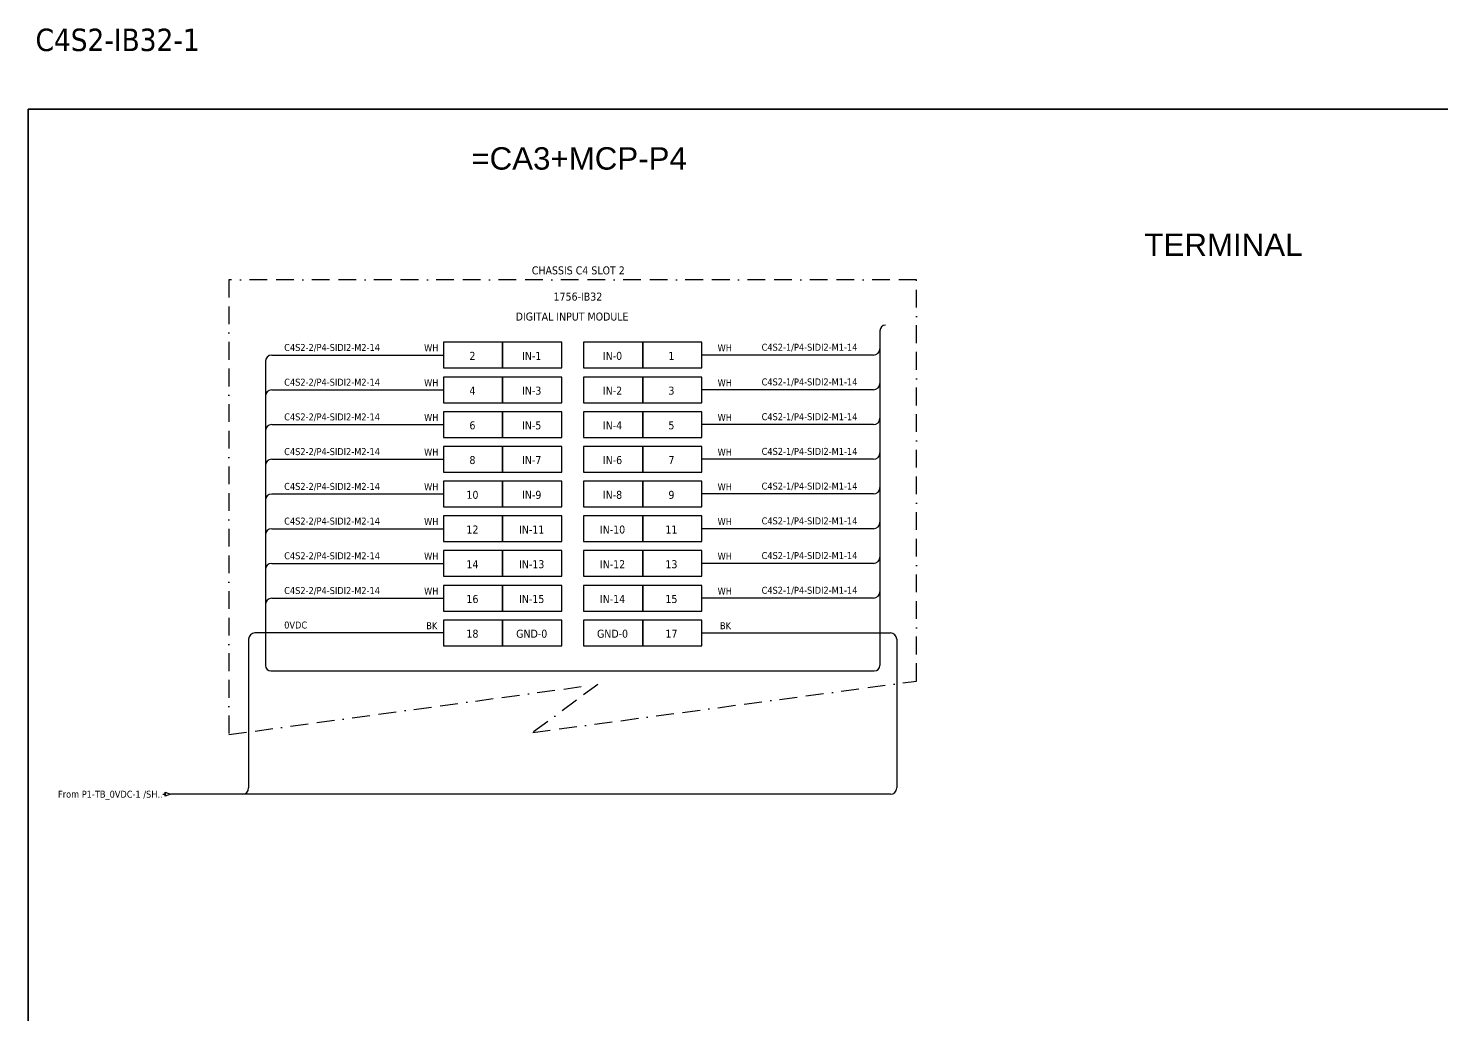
# Model space of a CAD drawing. Header units: millimetres. Extents: x 0 to 3893, y 0 to 2820.
# Drawn here: x 0 to 2020, y 1410 to 2820 of the extents above; entities that cross this region are included whole.
import ezdxf
from ezdxf.enums import TextEntityAlignment as Align

# ---------------------------------------------------------------- set-up
doc = ezdxf.new("R2010")
doc.units = ezdxf.units.MM
doc.linetypes.add('BORDERX2', pattern=[88.9, 25.4, -12.7, 25.4, -12.7, 0, -12.7])
for name, color, linetype in [('HELPPOINT', 7, 'Continuous'), ('VECTORS', 7, 'Continuous'), ('x01001-FrameArea', 2, 'BORDERX2')]:
    doc.layers.add(name, color=color, linetype=linetype)
doc.layers.add('IE-EQUIP', color=253, linetype='Continuous', lineweight=25)
doc.layers.add('IE-WIRE', color=7, linetype='Continuous', lineweight=25)
doc.styles.get("Standard").update_dxf_attribs({"font": 'arial.ttf'})
doc.styles.add('Tahoma', font='')
doc.styles.get('Tahoma').set_extended_font_data('Tahoma')

# ---------------------------------------------------------------- blocks, each defined once
blk = doc.blocks.new('xTerminal_fr_to0')
at = {"layer": 'VECTORS', "color": 1, "true_color": 0xff0000}
for p, q in [((-11.3, 0), (-7.8, 0)), ((-7.8, 2.8), (0, 0)), ((-7.8, -2.8), (-7.8, 2.8)), ((-7.8, 2.8), (0, 0)), ((-7.8, 2.8), (-7.8, -2.8)), ((0, 0), (-7.8, -2.8)), ((0, 0), (-7.8, -2.8))]:
    blk.add_line(p, q, dxfattribs=at)

msp = doc.modelspace()

# ---------------------------------------------------------------- linework, layer by layer
at = {"layer": 'HELPPOINT', "color": 4, "lineweight": 35}
for p, q in [((0, 0), (0, 2704.2)), ((0, 2704.2), (3893.3, 2704.2)), ((0, 0), (0, 2704.2)), ((0, 2704.2), (3893.3, 2704.2))]:
    msp.add_line(p, q, dxfattribs=at)
at = {"layer": 'IE-EQUIP', "linetype": 'Continuous', "ltscale": 25.4}
for points in [[(593.4, 2334.4), (678, 2334.4), (678, 2371.1), (593.4, 2371.1)], [(678, 2334.4), (762.7, 2334.4), (762.7, 2371.1), (678, 2371.1)], [(793.6, 2334.4), (878.2, 2334.4), (878.2, 2371.1), (793.6, 2371.1)], [(878.2, 2334.4), (962.8, 2334.4), (962.8, 2371.1), (878.2, 2371.1)], [(593.4, 2284.7), (678, 2284.7), (678, 2321.4), (593.4, 2321.4)], [(678, 2284.7), (762.7, 2284.7), (762.7, 2321.4), (678, 2321.4)], [(793.6, 2284.7), (878.2, 2284.7), (878.2, 2321.4), (793.6, 2321.4)], [(878.2, 2284.7), (962.8, 2284.7), (962.8, 2321.4), (878.2, 2321.4)], [(593.4, 2235.1), (678, 2235.1), (678, 2271.8), (593.4, 2271.8)], [(678, 2235.1), (762.7, 2235.1), (762.7, 2271.8), (678, 2271.8)], [(793.6, 2235.1), (878.2, 2235.1), (878.2, 2271.8), (793.6, 2271.8)], [(878.2, 2235.1), (962.8, 2235.1), (962.8, 2271.8), (878.2, 2271.8)], [(593.4, 2185.5), (678, 2185.5), (678, 2222.2), (593.4, 2222.2)], [(678, 2185.5), (762.7, 2185.5), (762.7, 2222.2), (678, 2222.2)], [(793.6, 2185.5), (878.2, 2185.5), (878.2, 2222.2), (793.6, 2222.2)], [(878.2, 2185.5), (962.8, 2185.5), (962.8, 2222.2), (878.2, 2222.2)], [(593.4, 2135.8), (678, 2135.8), (678, 2172.5), (593.4, 2172.5)], [(678, 2135.8), (762.7, 2135.8), (762.7, 2172.5), (678, 2172.5)], [(793.6, 2135.8), (878.2, 2135.8), (878.2, 2172.5), (793.6, 2172.5)], [(878.2, 2135.8), (962.8, 2135.8), (962.8, 2172.5), (878.2, 2172.5)], [(593.4, 2086.2), (678, 2086.2), (678, 2122.9), (593.4, 2122.9)], [(678, 2086.2), (762.7, 2086.2), (762.7, 2122.9), (678, 2122.9)], [(793.6, 2086.2), (878.2, 2086.2), (878.2, 2122.9), (793.6, 2122.9)], [(878.2, 2086.2), (962.8, 2086.2), (962.8, 2122.9), (878.2, 2122.9)], [(593.4, 2036.6), (678, 2036.6), (678, 2073.3), (593.4, 2073.3)], [(678, 2036.6), (762.7, 2036.6), (762.7, 2073.3), (678, 2073.3)], [(793.6, 2036.6), (878.2, 2036.6), (878.2, 2073.3), (793.6, 2073.3)], [(878.2, 2036.6), (962.8, 2036.6), (962.8, 2073.3), (878.2, 2073.3)], [(593.4, 1986.9), (678, 1986.9), (678, 2023.6), (593.4, 2023.6)], [(678, 1986.9), (762.7, 1986.9), (762.7, 2023.6), (678, 2023.6)], [(793.6, 1986.9), (878.2, 1986.9), (878.2, 2023.6), (793.6, 2023.6)], [(878.2, 1986.9), (962.8, 1986.9), (962.8, 2023.6), (878.2, 2023.6)], [(593.4, 1937.3), (678, 1937.3), (678, 1974), (593.4, 1974)], [(678, 1937.3), (762.7, 1937.3), (762.7, 1974), (678, 1974)], [(793.6, 1937.3), (878.2, 1937.3), (878.2, 1974), (793.6, 1974)], [(878.2, 1937.3), (962.8, 1937.3), (962.8, 1974), (878.2, 1974)]]:
    msp.add_lwpolyline(points, close=True, dxfattribs=at)
at = {"layer": 'IE-WIRE', "color": 4, "ltscale": 25.4}
for p, q in [((1217.3, 2387.5), (1217.3, 1909.2)), ((348.1, 2352.7), (593.4, 2352.7)), ((1208.1, 2352.7), (962.8, 2352.7)), ((338.9, 2343.5), (338.9, 1909.2)), ((348.1, 2303.1), (593.4, 2303.1)), ((1208.1, 2303.1), (962.8, 2303.1)), ((348.1, 2253.5), (593.4, 2253.5)), ((1208.1, 2253.5), (962.8, 2253.5)), ((348.1, 2203.8), (593.4, 2203.8)), ((1208.1, 2203.8), (962.8, 2203.8)), ((348.1, 2154.2), (593.4, 2154.2)), ((1208.1, 2154.2), (962.8, 2154.2)), ((348.1, 2104.6), (593.4, 2104.6)), ((1208.1, 2104.6), (962.8, 2104.6)), ((348.1, 2054.9), (593.4, 2054.9)), ((1208.1, 2054.9), (962.8, 2054.9)), ((348.1, 2005.3), (593.4, 2005.3)), ((1208.1, 2005.3), (962.8, 2005.3))]:
    msp.add_line(p, q, dxfattribs=at)
at = {"layer": 'IE-WIRE', "color": 7, "ltscale": 25.4}
for p, q in [((314.9, 1946.5), (314.9, 1814.2)), ((593.4, 1955.7), (324, 1955.7)), ((962.8, 1955.7), (1232.2, 1955.7)), ((1241.4, 1946.5), (1241.4, 1800.2)), ((314.9, 1879.8), (314.9, 1734.1)), ((1241.4, 1800.2), (1241.4, 1734.1)), ((1232.4, 1725.1), (203.4, 1725.1))]:
    msp.add_line(p, q, dxfattribs=at)
at = {"layer": 'IE-WIRE', "color": 4}
msp.add_line((346.9, 1901.2), (1209.3, 1901.2), dxfattribs=at)
for centre, start, end in [((1225.3, 2387.5), 90, 180), ((346.9, 1909.2), 180, 270)]:
    msp.add_arc(centre, 8, start, end, dxfattribs=at)
at = {"layer": 'IE-WIRE', "color": 4, "ltscale": 25.4}
for centre, radius, start, end in [((348.1, 2343.5), 9.17, 90, 180), ((1208.1, 2361.9), 9.17, 270, 0), ((1208.1, 2312.3), 9.17, 270, 0), ((348.1, 2293.9), 9.17, 90, 180), ((348.1, 2244.3), 9.17, 90, 180), ((1208.1, 2262.6), 9.17, 270, 0), ((348.1, 2194.6), 9.17, 90, 180), ((1208.1, 2213), 9.17, 270, 0), ((1208.1, 2163.4), 9.17, 270, 0), ((348.1, 2145), 9.17, 90, 180), ((348.1, 2095.4), 9.17, 90, 180), ((1208.1, 2113.7), 9.17, 270, 0), ((1208.1, 2064.1), 9.17, 270, 0), ((348.1, 2045.8), 9.17, 90, 180), ((348.1, 1996.1), 9.17, 90, 180), ((1208.1, 2014.5), 9.17, 270, 0), ((1209.3, 1909.2), 8, 270, 0)]:
    msp.add_arc(centre, radius, start, end, dxfattribs=at)
at = {"layer": 'IE-WIRE', "color": 7, "ltscale": 25.4}
for centre, radius, start, end in [((324, 1946.5), 9.14, 90, 180), ((1232.2, 1946.5), 9.14, 0, 90), ((1232.2, 1946.5), 9.14, 0, 90), ((305.9, 1734.1), 8.96, 270, 0), ((1232.4, 1734.1), 8.96, 270, 0), ((1232.4, 1734.1), 8.96, 270, 0)]:
    msp.add_arc(centre, radius, start, end, dxfattribs=at)
at = {"layer": 'x01001-FrameArea'}
for p, q in [((1269.6, 2460.5), (286.6, 2460.5)), ((286.6, 2460.5), (286.6, 1810.3)), ((1269.6, 1886.8), (1269.6, 2460.5)), ((286.6, 1810.3), (814.1, 1882.1)), ((721, 1813.3), (1269.6, 1886.8)), ((814.1, 1882.1), (721, 1813.3))]:
    msp.add_line(p, q, dxfattribs=at)

# ---------------------------------------------------------------- block references
msp.add_blockref('xTerminal_fr_to0', (203.4, 1725.1))

# ---------------------------------------------------------------- texts
at = {"color": 2, "style": 'Tahoma'}
msp.add_text('C4S2-IB32-1', height=32, dxfattribs=at).set_placement((10.3, 2787.3))
at = {"color": 2}
for s, p in [('=CA3+MCP-P4', (633.3, 2617.8)), ('TERMINAL', (1595.4, 2494.4))]:
    msp.add_text(s, height=32, dxfattribs=at).set_placement(p)
at = {"color": 2, "style": 'Tahoma'}
for s, height, p in [('CHASSIS C4 SLOT 2', 11.441, (786.2, 2473.8)), ('1756-IB32', 11.44, (785.6, 2436.3)), ('DIGITAL INPUT MODULE', 11.441, (777.3, 2407.8)), ('2', 11.4, (634.9, 2351.6)), ('IN-1', 11.44, (719.6, 2351.6)), ('IN-0', 11.44, (835.1, 2351.6)), ('1', 11.4, (919.3, 2351.6)), ('4', 11.4, (634.9, 2301.9)), ('IN-3', 11.44, (719.6, 2301.9)), ('IN-2', 11.44, (835.1, 2301.9)), ('3', 11.4, (919.3, 2301.9)), ('6', 11.4, (634.9, 2252.3)), ('IN-5', 11.44, (719.6, 2252.3)), ('IN-4', 11.44, (835.1, 2252.3)), ('5', 11.4, (919.3, 2252.3)), ('8', 11.4, (634.9, 2202.7)), ('IN-7', 11.44, (719.6, 2202.7)), ('IN-6', 11.44, (835.1, 2202.7)), ('7', 11.4, (919.3, 2202.7)), ('10', 11.44, (634.9, 2153)), ('IN-9', 11.44, (719.6, 2153)), ('IN-8', 11.44, (835.1, 2153)), ('9', 11.4, (919.3, 2153)), ('12', 11.44, (634.9, 2103.4)), ('IN-11', 11.44, (719.6, 2103.4)), ('IN-10', 11.44, (835.1, 2103.4)), ('11', 11.44, (919.3, 2103.4)), ('14', 11.44, (634.9, 2053.8)), ('IN-13', 11.44, (719.6, 2053.8)), ('IN-12', 11.44, (835.1, 2053.8)), ('13', 11.44, (919.3, 2053.8)), ('16', 11.44, (634.9, 2004.1)), ('IN-15', 11.44, (719.6, 2004.1)), ('IN-14', 11.44, (835.1, 2004.1)), ('15', 11.44, (919.3, 2004.1)), ('18', 11.44, (634.9, 1954.5)), ('GND-0', 11.44, (719.6, 1954.5)), ('GND-0', 11.44, (835.1, 1954.5)), ('17', 11.44, (919.3, 1954.5))]:
    msp.add_text(s, height=height, dxfattribs=at).set_placement(p, align=Align.MIDDLE_CENTER)
at = {"color": 4, "style": 'Tahoma'}
for s, height, p in [('C4S2-2/P4-SIDI2-M2-14', 9.949, (365.8, 2358.7)), ('WH', 9.95, (565.8, 2358)), ('WH', 9.95, (985.3, 2358)), ('C4S2-1/P4-SIDI2-M1-14', 9.949, (1048.2, 2359)), ('C4S2-2/P4-SIDI2-M2-14', 9.949, (365.8, 2309)), ('WH', 9.95, (565.8, 2308.3)), ('WH', 9.95, (985.3, 2308.3)), ('C4S2-1/P4-SIDI2-M1-14', 9.949, (1048.2, 2309.4)), ('C4S2-2/P4-SIDI2-M2-14', 9.949, (365.8, 2259.4)), ('WH', 9.95, (565.8, 2258.7)), ('WH', 9.95, (985.3, 2258.7)), ('C4S2-1/P4-SIDI2-M1-14', 9.949, (1048.2, 2259.7)), ('C4S2-2/P4-SIDI2-M2-14', 9.949, (365.8, 2209.8)), ('WH', 9.95, (565.8, 2209.1)), ('WH', 9.95, (985.3, 2209.1)), ('C4S2-1/P4-SIDI2-M1-14', 9.949, (1048.2, 2210.1)), ('C4S2-2/P4-SIDI2-M2-14', 9.949, (365.8, 2160.1)), ('WH', 9.95, (565.8, 2159.4)), ('WH', 9.95, (985.3, 2159.4)), ('C4S2-1/P4-SIDI2-M1-14', 9.949, (1048.2, 2160.5)), ('C4S2-2/P4-SIDI2-M2-14', 9.949, (365.8, 2110.5)), ('WH', 9.95, (565.8, 2109.8)), ('WH', 9.95, (985.3, 2109.8)), ('C4S2-1/P4-SIDI2-M1-14', 9.949, (1048.2, 2110.8)), ('C4S2-2/P4-SIDI2-M2-14', 9.949, (365.8, 2060.9)), ('WH', 9.95, (565.8, 2060.2)), ('WH', 9.95, (985.3, 2060.2)), ('C4S2-1/P4-SIDI2-M1-14', 9.949, (1048.2, 2061.2)), ('C4S2-2/P4-SIDI2-M2-14', 9.949, (365.8, 2011.2)), ('WH', 9.95, (565.8, 2010.5)), ('WH', 9.95, (985.3, 2010.5)), ('C4S2-1/P4-SIDI2-M1-14', 9.949, (1048.2, 2011.6))]:
    msp.add_text(s, height=height, dxfattribs=at).set_placement(p)
at = {"color": 7, "style": 'Tahoma'}
for s, p in [('0VDC', (365.8, 1961.9)), ('BK', (568.9, 1960.9)), ('BK', (988.7, 1960.9))]:
    msp.add_text(s, height=9.95, dxfattribs=at).set_placement(p)
msp.add_text('From P1-TB_0VDC-1 /SH..', height=9.949, dxfattribs=at).set_placement((192.1, 1725.1), align=Align.MIDDLE_RIGHT)

doc.saveas('drawing.dxf')
